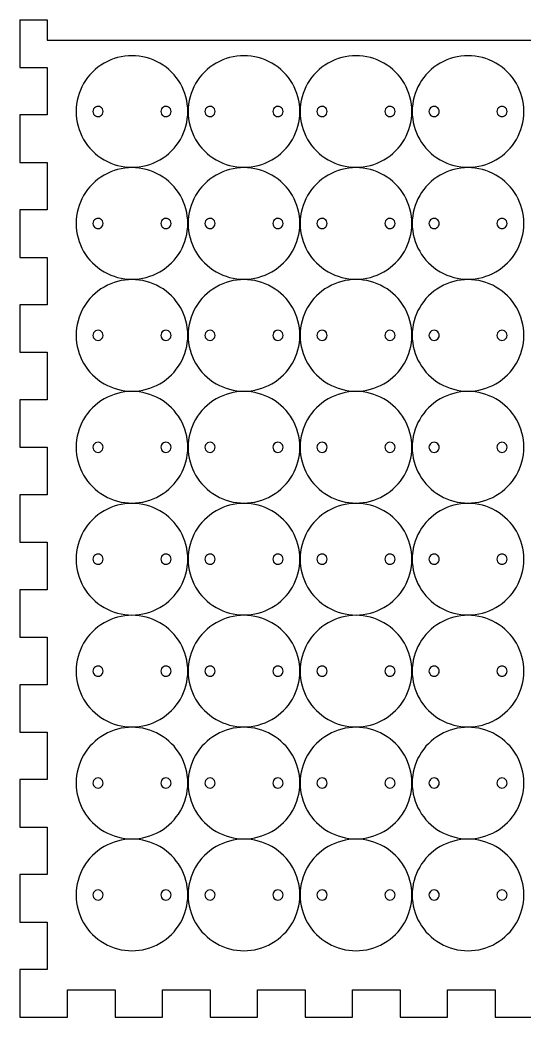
# Model space of a CAD drawing. Extents: x 0 to 467, y 0 to 182.
# Drawn here: x 0.2 to 74.5, y 34.7 to 181.7 of the extents above; entities that cross this region are included whole.
import ezdxf

# ---------------------------------------------------------------- set-up
doc = ezdxf.new("R2010")
doc.units = 0
doc.layers.add('Cut', color=7, linetype='CONTINUOUS')
doc.layers.add('Engrave', color=7, linetype='CONTINUOUS')

msp = doc.modelspace()

# ---------------------------------------------------------------- linework, layer by layer
at = {"layer": 'Cut', "color": 7}
for points in [[(0.25, 181.74998), (4.25, 181.74998), (4.25, 178.749975), (143.25, 178.749975)], [(0.25, 181.74998), (0.25, 174.749978), (4.25, 174.749978), (4.25, 167.749976), (0.25, 167.749976)], [(0.25, 167.749976), (0.25, 160.749974)], [(0.25, 160.749974), (4.25, 160.749974)], [(4.25, 160.749974), (4.25, 153.749973)], [(4.25, 153.749973), (0.25, 153.749973)], [(0.25, 153.749973), (0.25, 146.749971)], [(0.25, 146.749971), (4.25, 146.749971)], [(4.25, 146.749971), (4.25, 139.749996)], [(4.25, 139.749996), (0.25, 139.749996)], [(0.25, 139.749996), (0.25, 132.749994)], [(0.25, 132.749994), (4.25, 132.749994)], [(4.25, 132.749994), (4.25, 125.749992)], [(4.25, 125.749992), (0.25, 125.749992)], [(0.25, 125.749992), (0.25, 118.74999)], [(0.25, 118.74999), (4.25, 118.74999)], [(4.25, 118.74999), (4.25, 111.749988)], [(4.25, 111.749988), (0.25, 111.749988)], [(0.25, 111.749988), (0.25, 104.749986)], [(0.25, 104.749986), (4.25, 104.749986)], [(4.25, 104.749986), (4.25, 97.749984)], [(4.25, 97.749984), (0.25, 97.749984)], [(0.25, 97.749984), (0.25, 90.749983)], [(0.25, 90.749983), (4.25, 90.749983)], [(4.25, 90.749983), (4.25, 83.749981)], [(4.25, 83.749981), (0.25, 83.749981)], [(0.25, 83.749981), (0.25, 76.74998)], [(0.25, 76.74998), (4.25, 76.74998)], [(4.25, 76.74998), (4.25, 69.74998)], [(4.25, 69.74998), (0.25, 69.74998)], [(0.25, 69.74998), (0.25, 62.74998)], [(0.25, 62.74998), (4.25, 62.74998)], [(4.25, 62.74998), (4.25, 55.74997)], [(4.25, 55.74997), (0.25, 55.74997)], [(0.25, 55.74997), (0.25, 48.74997)], [(0.25, 48.74997), (4.25, 48.74997)], [(4.25, 48.74997), (4.25, 41.75)], [(4.25, 41.75), (0.25, 41.75)], [(0.25, 41.75), (0.25, 34.74999), (7.25, 34.74999), (7.25, 38.74999), (14.25, 38.74999), (14.25, 34.74999)], [(21.25, 38.74999), (28.25, 38.74999)], [(21.25, 34.74999), (21.25, 38.74999)], [(28.25, 38.74999), (28.25, 34.74999)], [(35.25, 38.74999), (42.25, 38.74999)], [(35.25, 34.74999), (35.25, 38.74999)], [(42.25, 38.74999), (42.25, 34.74999)], [(49.25, 38.74999), (56.25, 38.74999)], [(49.25, 34.74999), (49.25, 38.74999)], [(56.25, 38.74999), (56.25, 34.74999)], [(63.25, 38.74999), (70.25, 38.74999)], [(63.25, 34.74999), (63.25, 38.74999)], [(70.25, 38.74999), (70.25, 34.74999)], [(14.25, 34.74999), (21.25, 34.74999)], [(28.25, 34.74999), (35.25, 34.74999)], [(42.25, 34.74999), (49.25, 34.74999)], [(56.25, 34.74999), (63.25, 34.74999)], [(70.25, 34.74999), (77.25, 34.74999)]]:
    msp.add_lwpolyline(points, dxfattribs=at)
for points in [[(12.5, 168.249986)], [(22.5, 168.249986)], [(29, 168.249986)], [(39, 168.249986)], [(45.5, 168.249986)], [(55.5, 168.249986)], [(62, 168.249986)], [(72, 168.249986)], [(12.5, 151.749988)], [(22.5, 151.749988)], [(29, 151.749988)], [(39, 151.749988)], [(45.5, 151.749988)], [(55.5, 151.749988)], [(62, 151.749988)], [(72, 151.749988)], [(12.5, 135.249989)], [(22.5, 135.249989)], [(29, 135.249989)], [(39, 135.249989)], [(45.5, 135.249989)], [(55.5, 135.249989)], [(62, 135.249989)], [(72, 135.249989)], [(12.5, 118.74999)], [(22.5, 118.74999)], [(29, 118.74999)], [(39, 118.74999)], [(45.5, 118.74999)], [(55.5, 118.74999)], [(62, 118.74999)], [(72, 118.74999)], [(12.5, 102.249991)], [(22.5, 102.249991)], [(29, 102.249991)], [(39, 102.249991)], [(45.5, 102.249991)], [(55.5, 102.249991)], [(62, 102.249991)], [(72, 102.249991)], [(12.5, 85.749993)], [(22.5, 85.749993)], [(29, 85.749993)], [(39, 85.749993)], [(45.5, 85.749993)], [(55.5, 85.749993)], [(62, 85.749993)], [(72, 85.749993)], [(12.5, 69.24999)], [(22.5, 69.24999)], [(29, 69.24999)], [(39, 69.24999)], [(45.5, 69.24999)], [(55.5, 69.24999)], [(62, 69.24999)], [(72, 69.24999)], [(12.5, 52.75)], [(22.5, 52.75)], [(29, 52.75)], [(39, 52.75)], [(45.5, 52.75)], [(55.5, 52.75)], [(62, 52.75)], [(72, 52.75)]]:
    msp.add_lwpolyline(points, close=True, dxfattribs=at)
for points in [[(11.374894, 168.899811), (11.142789, 168.765755), (10.999869, 168.518023), (11, 168.249986)], [(11, 168.249986), (10.999869, 167.981949), (11.142789, 167.734217), (11.374894, 167.600161)], [(12.125106, 168.899811), (11.893001, 169.033868), (11.606999, 169.033868), (11.374894, 168.899811)], [(11.374894, 167.600161), (11.606999, 167.466104), (11.893001, 167.466104), (12.125106, 167.600161)], [(12.5, 168.249986), (12.500131, 168.518023), (12.357211, 168.765755), (12.125106, 168.899811)], [(12.125106, 167.600161), (12.357211, 167.734217), (12.500131, 167.981949), (12.5, 168.249986)], [(21.374894, 168.899811), (21.142789, 168.765755), (20.999869, 168.518023), (21, 168.249986)], [(21, 168.249986), (20.999869, 167.981949), (21.142789, 167.734217), (21.374894, 167.600161)], [(22.125106, 168.899811), (21.893001, 169.033868), (21.606999, 169.033868), (21.374894, 168.899811)], [(21.374894, 167.600161), (21.606999, 167.466104), (21.893001, 167.466104), (22.125106, 167.600161)], [(22.5, 168.249986), (22.500131, 168.518023), (22.357211, 168.765755), (22.125106, 168.899811)], [(22.125106, 167.600161), (22.357211, 167.734217), (22.500131, 167.981949), (22.5, 168.249986)], [(27.874894, 168.899811), (27.642789, 168.765755), (27.499869, 168.518023), (27.5, 168.249986)], [(27.5, 168.249986), (27.499869, 167.981949), (27.642789, 167.734217), (27.874894, 167.600161)], [(28.625106, 168.899811), (28.393001, 169.033868), (28.106999, 169.033868), (27.874894, 168.899811)], [(27.874894, 167.600161), (28.106999, 167.466104), (28.393001, 167.466104), (28.625106, 167.600161)], [(29, 168.249986), (29.000131, 168.518023), (28.857211, 168.765755), (28.625106, 168.899811)], [(28.625106, 167.600161), (28.857211, 167.734217), (29.000131, 167.981949), (29, 168.249986)], [(37.874894, 168.899811), (37.642789, 168.765755), (37.499869, 168.518023), (37.5, 168.249986)], [(37.5, 168.249986), (37.499869, 167.981949), (37.642789, 167.734217), (37.874894, 167.600161)], [(38.625106, 168.899811), (38.393001, 169.033868), (38.106999, 169.033868), (37.874894, 168.899811)], [(37.874894, 167.600161), (38.106999, 167.466104), (38.393001, 167.466104), (38.625106, 167.600161)], [(39, 168.249986), (39.000131, 168.518023), (38.857211, 168.765755), (38.625106, 168.899811)], [(38.625106, 167.600161), (38.857211, 167.734217), (39.000131, 167.981949), (39, 168.249986)], [(44.374894, 168.899811), (44.142789, 168.765755), (43.999869, 168.518023), (44, 168.249986)], [(44, 168.249986), (43.999869, 167.981949), (44.142789, 167.734217), (44.374894, 167.600161)], [(45.125106, 168.899811), (44.893001, 169.033868), (44.606999, 169.033868), (44.374894, 168.899811)], [(44.374894, 167.600161), (44.606999, 167.466104), (44.893001, 167.466104), (45.125106, 167.600161)], [(45.5, 168.249986), (45.500131, 168.518023), (45.357211, 168.765755), (45.125106, 168.899811)], [(45.125106, 167.600161), (45.357211, 167.734217), (45.500131, 167.981949), (45.5, 168.249986)], [(54.374894, 168.899811), (54.142789, 168.765755), (53.999869, 168.518023), (54, 168.249986)], [(54, 168.249986), (53.999869, 167.981949), (54.142789, 167.734217), (54.374894, 167.600161)], [(55.125106, 168.899811), (54.893001, 169.033868), (54.606999, 169.033868), (54.374894, 168.899811)], [(54.374894, 167.600161), (54.606999, 167.466104), (54.893001, 167.466104), (55.125106, 167.600161)], [(55.5, 168.249986), (55.500131, 168.518023), (55.357211, 168.765755), (55.125106, 168.899811)], [(55.125106, 167.600161), (55.357211, 167.734217), (55.500131, 167.981949), (55.5, 168.249986)], [(60.874894, 168.899811), (60.642789, 168.765755), (60.499869, 168.518023), (60.5, 168.249986)], [(60.5, 168.249986), (60.499869, 167.981949), (60.642789, 167.734217), (60.874894, 167.600161)], [(61.625106, 168.899811), (61.393001, 169.033868), (61.106999, 169.033868), (60.874894, 168.899811)], [(60.874894, 167.600161), (61.106999, 167.466104), (61.393001, 167.466104), (61.625106, 167.600161)], [(62, 168.249986), (62.000131, 168.518023), (61.857211, 168.765755), (61.625106, 168.899811)], [(61.625106, 167.600161), (61.857211, 167.734217), (62.000131, 167.981949), (62, 168.249986)], [(70.874894, 168.899811), (70.642789, 168.765755), (70.499869, 168.518023), (70.5, 168.249986)], [(70.5, 168.249986), (70.499869, 167.981949), (70.642789, 167.734217), (70.874894, 167.600161)], [(71.625106, 168.899811), (71.393001, 169.033868), (71.106999, 169.033868), (70.874894, 168.899811)], [(70.874894, 167.600161), (71.106999, 167.466104), (71.393001, 167.466104), (71.625106, 167.600161)], [(72, 168.249986), (72.000131, 168.518023), (71.857211, 168.765755), (71.625106, 168.899811)], [(71.625106, 167.600161), (71.857211, 167.734217), (72.000131, 167.981949), (72, 168.249986)], [(11.374894, 152.399813), (11.142789, 152.265757), (10.999869, 152.018024), (11, 151.749988)], [(11, 151.749988), (10.999869, 151.481951), (11.142789, 151.234219), (11.374894, 151.100162)], [(12.125106, 152.399813), (11.893001, 152.533869), (11.606999, 152.533869), (11.374894, 152.399813)], [(12.5, 151.749988), (12.500131, 152.018024), (12.357211, 152.265757), (12.125106, 152.399813)], [(12.125106, 151.100162), (12.357211, 151.234219), (12.500131, 151.481951), (12.5, 151.749988)], [(21.374894, 152.399813), (21.142789, 152.265757), (20.999869, 152.018024), (21, 151.749988)], [(21, 151.749988), (20.999869, 151.481951), (21.142789, 151.234219), (21.374894, 151.100162)], [(22.125106, 152.399813), (21.893001, 152.533869), (21.606999, 152.533869), (21.374894, 152.399813)], [(22.5, 151.749988), (22.500131, 152.018024), (22.357211, 152.265757), (22.125106, 152.399813)], [(22.125106, 151.100162), (22.357211, 151.234219), (22.500131, 151.481951), (22.5, 151.749988)], [(27.874894, 152.399813), (27.642789, 152.265757), (27.499869, 152.018024), (27.5, 151.749988)], [(27.5, 151.749988), (27.499869, 151.481951), (27.642789, 151.234219), (27.874894, 151.100162)], [(28.625106, 152.399813), (28.393001, 152.533869), (28.106999, 152.533869), (27.874894, 152.399813)], [(29, 151.749988), (29.000131, 152.018024), (28.857211, 152.265757), (28.625106, 152.399813)], [(28.625106, 151.100162), (28.857211, 151.234219), (29.000131, 151.481951), (29, 151.749988)], [(37.874894, 152.399813), (37.642789, 152.265757), (37.499869, 152.018024), (37.5, 151.749988)], [(37.5, 151.749988), (37.499869, 151.481951), (37.642789, 151.234219), (37.874894, 151.100162)], [(38.625106, 152.399813), (38.393001, 152.533869), (38.106999, 152.533869), (37.874894, 152.399813)], [(39, 151.749988), (39.000131, 152.018024), (38.857211, 152.265757), (38.625106, 152.399813)], [(38.625106, 151.100162), (38.857211, 151.234219), (39.000131, 151.481951), (39, 151.749988)], [(44.374894, 152.399813), (44.142789, 152.265757), (43.999869, 152.018024), (44, 151.749988)], [(44, 151.749988), (43.999869, 151.481951), (44.142789, 151.234219), (44.374894, 151.100162)], [(45.125106, 152.399813), (44.893001, 152.533869), (44.606999, 152.533869), (44.374894, 152.399813)], [(45.5, 151.749988), (45.500131, 152.018024), (45.357211, 152.265757), (45.125106, 152.399813)], [(45.125106, 151.100162), (45.357211, 151.234219), (45.500131, 151.481951), (45.5, 151.749988)], [(54.374894, 152.399813), (54.142789, 152.265757), (53.999869, 152.018024), (54, 151.749988)], [(54, 151.749988), (53.999869, 151.481951), (54.142789, 151.234219), (54.374894, 151.100162)], [(55.125106, 152.399813), (54.893001, 152.533869), (54.606999, 152.533869), (54.374894, 152.399813)], [(55.5, 151.749988), (55.500131, 152.018024), (55.357211, 152.265757), (55.125106, 152.399813)], [(55.125106, 151.100162), (55.357211, 151.234219), (55.500131, 151.481951), (55.5, 151.749988)], [(60.874894, 152.399813), (60.642789, 152.265757), (60.499869, 152.018024), (60.5, 151.749988)], [(60.5, 151.749988), (60.499869, 151.481951), (60.642789, 151.234219), (60.874894, 151.100162)], [(61.625106, 152.399813), (61.393001, 152.533869), (61.106999, 152.533869), (60.874894, 152.399813)], [(62, 151.749988), (62.000131, 152.018024), (61.857211, 152.265757), (61.625106, 152.399813)], [(61.625106, 151.100162), (61.857211, 151.234219), (62.000131, 151.481951), (62, 151.749988)], [(70.874894, 152.399813), (70.642789, 152.265757), (70.499869, 152.018024), (70.5, 151.749988)], [(70.5, 151.749988), (70.499869, 151.481951), (70.642789, 151.234219), (70.874894, 151.100162)], [(71.625106, 152.399813), (71.393001, 152.533869), (71.106999, 152.533869), (70.874894, 152.399813)], [(72, 151.749988), (72.000131, 152.018024), (71.857211, 152.265757), (71.625106, 152.399813)], [(71.625106, 151.100162), (71.857211, 151.234219), (72.000131, 151.481951), (72, 151.749988)], [(11.374894, 151.100162), (11.606999, 150.966106), (11.893001, 150.966106), (12.125106, 151.100162)], [(21.374894, 151.100162), (21.606999, 150.966106), (21.893001, 150.966106), (22.125106, 151.100162)], [(27.874894, 151.100162), (28.106999, 150.966106), (28.393001, 150.966106), (28.625106, 151.100162)], [(37.874894, 151.100162), (38.106999, 150.966106), (38.393001, 150.966106), (38.625106, 151.100162)], [(44.374894, 151.100162), (44.606999, 150.966106), (44.893001, 150.966106), (45.125106, 151.100162)], [(54.374894, 151.100162), (54.606999, 150.966106), (54.893001, 150.966106), (55.125106, 151.100162)], [(60.874894, 151.100162), (61.106999, 150.966106), (61.393001, 150.966106), (61.625106, 151.100162)], [(70.874894, 151.100162), (71.106999, 150.966106), (71.393001, 150.966106), (71.625106, 151.100162)], [(11.374894, 135.899814), (11.142789, 135.765758), (10.999869, 135.518026), (11, 135.249989)], [(11, 135.249989), (10.999869, 134.981952), (11.142789, 134.73422), (11.374894, 134.600164)], [(12.125106, 135.899814), (11.893001, 136.033871), (11.606999, 136.033871), (11.374894, 135.899814)], [(12.5, 135.249989), (12.500131, 135.518026), (12.357211, 135.765758), (12.125106, 135.899814)], [(12.125106, 134.600164), (12.357211, 134.73422), (12.500131, 134.981952), (12.5, 135.249989)], [(21.374894, 135.899814), (21.142789, 135.765758), (20.999869, 135.518026), (21, 135.249989)], [(21, 135.249989), (20.999869, 134.981952), (21.142789, 134.73422), (21.374894, 134.600164)], [(22.125106, 135.899814), (21.893001, 136.033871), (21.606999, 136.033871), (21.374894, 135.899814)], [(22.5, 135.249989), (22.500131, 135.518026), (22.357211, 135.765758), (22.125106, 135.899814)], [(22.125106, 134.600164), (22.357211, 134.73422), (22.500131, 134.981952), (22.5, 135.249989)], [(27.874894, 135.899814), (27.642789, 135.765758), (27.499869, 135.518026), (27.5, 135.249989)], [(27.5, 135.249989), (27.499869, 134.981952), (27.642789, 134.73422), (27.874894, 134.600164)], [(28.625106, 135.899814), (28.393001, 136.033871), (28.106999, 136.033871), (27.874894, 135.899814)], [(29, 135.249989), (29.000131, 135.518026), (28.857211, 135.765758), (28.625106, 135.899814)], [(28.625106, 134.600164), (28.857211, 134.73422), (29.000131, 134.981952), (29, 135.249989)], [(37.874894, 135.899814), (37.642789, 135.765758), (37.499869, 135.518026), (37.5, 135.249989)], [(37.5, 135.249989), (37.499869, 134.981952), (37.642789, 134.73422), (37.874894, 134.600164)], [(38.625106, 135.899814), (38.393001, 136.033871), (38.106999, 136.033871), (37.874894, 135.899814)], [(39, 135.249989), (39.000131, 135.518026), (38.857211, 135.765758), (38.625106, 135.899814)], [(38.625106, 134.600164), (38.857211, 134.73422), (39.000131, 134.981952), (39, 135.249989)], [(44.374894, 135.899814), (44.142789, 135.765758), (43.999869, 135.518026), (44, 135.249989)], [(44, 135.249989), (43.999869, 134.981952), (44.142789, 134.73422), (44.374894, 134.600164)], [(45.125106, 135.899814), (44.893001, 136.033871), (44.606999, 136.033871), (44.374894, 135.899814)], [(45.5, 135.249989), (45.500131, 135.518026), (45.357211, 135.765758), (45.125106, 135.899814)], [(45.125106, 134.600164), (45.357211, 134.73422), (45.500131, 134.981952), (45.5, 135.249989)], [(54.374894, 135.899814), (54.142789, 135.765758), (53.999869, 135.518026), (54, 135.249989)], [(54, 135.249989), (53.999869, 134.981952), (54.142789, 134.73422), (54.374894, 134.600164)], [(55.125106, 135.899814), (54.893001, 136.033871), (54.606999, 136.033871), (54.374894, 135.899814)], [(55.5, 135.249989), (55.500131, 135.518026), (55.357211, 135.765758), (55.125106, 135.899814)], [(55.125106, 134.600164), (55.357211, 134.73422), (55.500131, 134.981952), (55.5, 135.249989)], [(60.874894, 135.899814), (60.642789, 135.765758), (60.499869, 135.518026), (60.5, 135.249989)], [(60.5, 135.249989), (60.499869, 134.981952), (60.642789, 134.73422), (60.874894, 134.600164)], [(61.625106, 135.899814), (61.393001, 136.033871), (61.106999, 136.033871), (60.874894, 135.899814)], [(62, 135.249989), (62.000131, 135.518026), (61.857211, 135.765758), (61.625106, 135.899814)], [(61.625106, 134.600164), (61.857211, 134.73422), (62.000131, 134.981952), (62, 135.249989)], [(70.874894, 135.899814), (70.642789, 135.765758), (70.499869, 135.518026), (70.5, 135.249989)], [(70.5, 135.249989), (70.499869, 134.981952), (70.642789, 134.73422), (70.874894, 134.600164)], [(71.625106, 135.899814), (71.393001, 136.033871), (71.106999, 136.033871), (70.874894, 135.899814)], [(72, 135.249989), (72.000131, 135.518026), (71.857211, 135.765758), (71.625106, 135.899814)], [(71.625106, 134.600164), (71.857211, 134.73422), (72.000131, 134.981952), (72, 135.249989)], [(11.374894, 134.600164), (11.606999, 134.466107), (11.893001, 134.466107), (12.125106, 134.600164)], [(21.374894, 134.600164), (21.606999, 134.466107), (21.893001, 134.466107), (22.125106, 134.600164)], [(27.874894, 134.600164), (28.106999, 134.466107), (28.393001, 134.466107), (28.625106, 134.600164)], [(37.874894, 134.600164), (38.106999, 134.466107), (38.393001, 134.466107), (38.625106, 134.600164)], [(44.374894, 134.600164), (44.606999, 134.466107), (44.893001, 134.466107), (45.125106, 134.600164)], [(54.374894, 134.600164), (54.606999, 134.466107), (54.893001, 134.466107), (55.125106, 134.600164)], [(60.874894, 134.600164), (61.106999, 134.466107), (61.393001, 134.466107), (61.625106, 134.600164)], [(70.874894, 134.600164), (71.106999, 134.466107), (71.393001, 134.466107), (71.625106, 134.600164)], [(11.374894, 119.399815), (11.142789, 119.265759), (10.999869, 119.018027), (11, 118.74999)], [(12.125106, 119.399815), (11.893001, 119.533872), (11.606999, 119.533872), (11.374894, 119.399815)], [(12.5, 118.74999), (12.500131, 119.018027), (12.357211, 119.265759), (12.125106, 119.399815)], [(21.374894, 119.399815), (21.142789, 119.265759), (20.999869, 119.018027), (21, 118.74999)], [(22.125106, 119.399815), (21.893001, 119.533872), (21.606999, 119.533872), (21.374894, 119.399815)], [(22.5, 118.74999), (22.500131, 119.018027), (22.357211, 119.265759), (22.125106, 119.399815)], [(27.874894, 119.399815), (27.642789, 119.265759), (27.499869, 119.018027), (27.5, 118.74999)], [(28.625106, 119.399815), (28.393001, 119.533872), (28.106999, 119.533872), (27.874894, 119.399815)], [(29, 118.74999), (29.000131, 119.018027), (28.857211, 119.265759), (28.625106, 119.399815)], [(37.874894, 119.399815), (37.642789, 119.265759), (37.499869, 119.018027), (37.5, 118.74999)], [(38.625106, 119.399815), (38.393001, 119.533872), (38.106999, 119.533872), (37.874894, 119.399815)], [(39, 118.74999), (39.000131, 119.018027), (38.857211, 119.265759), (38.625106, 119.399815)], [(44.374894, 119.399815), (44.142789, 119.265759), (43.999869, 119.018027), (44, 118.74999)], [(45.125106, 119.399815), (44.893001, 119.533872), (44.606999, 119.533872), (44.374894, 119.399815)], [(45.5, 118.74999), (45.500131, 119.018027), (45.357211, 119.265759), (45.125106, 119.399815)], [(54.374894, 119.399815), (54.142789, 119.265759), (53.999869, 119.018027), (54, 118.74999)], [(55.125106, 119.399815), (54.893001, 119.533872), (54.606999, 119.533872), (54.374894, 119.399815)], [(55.5, 118.74999), (55.500131, 119.018027), (55.357211, 119.265759), (55.125106, 119.399815)], [(60.874894, 119.399815), (60.642789, 119.265759), (60.499869, 119.018027), (60.5, 118.74999)], [(61.625106, 119.399815), (61.393001, 119.533872), (61.106999, 119.533872), (60.874894, 119.399815)], [(62, 118.74999), (62.000131, 119.018027), (61.857211, 119.265759), (61.625106, 119.399815)], [(70.874894, 119.399815), (70.642789, 119.265759), (70.499869, 119.018027), (70.5, 118.74999)], [(71.625106, 119.399815), (71.393001, 119.533872), (71.106999, 119.533872), (70.874894, 119.399815)], [(72, 118.74999), (72.000131, 119.018027), (71.857211, 119.265759), (71.625106, 119.399815)], [(11, 118.74999), (10.999869, 118.481953), (11.142789, 118.234221), (11.374894, 118.100165)], [(11.374894, 118.100165), (11.606999, 117.966108), (11.893001, 117.966108), (12.125106, 118.100165)], [(12.125106, 118.100165), (12.357211, 118.234221), (12.500131, 118.481953), (12.5, 118.74999)], [(21, 118.74999), (20.999869, 118.481953), (21.142789, 118.234221), (21.374894, 118.100165)], [(21.374894, 118.100165), (21.606999, 117.966108), (21.893001, 117.966108), (22.125106, 118.100165)], [(22.125106, 118.100165), (22.357211, 118.234221), (22.500131, 118.481953), (22.5, 118.74999)], [(27.5, 118.74999), (27.499869, 118.481953), (27.642789, 118.234221), (27.874894, 118.100165)], [(27.874894, 118.100165), (28.106999, 117.966108), (28.393001, 117.966108), (28.625106, 118.100165)], [(28.625106, 118.100165), (28.857211, 118.234221), (29.000131, 118.481953), (29, 118.74999)], [(37.5, 118.74999), (37.499869, 118.481953), (37.642789, 118.234221), (37.874894, 118.100165)], [(37.874894, 118.100165), (38.106999, 117.966108), (38.393001, 117.966108), (38.625106, 118.100165)], [(38.625106, 118.100165), (38.857211, 118.234221), (39.000131, 118.481953), (39, 118.74999)], [(44, 118.74999), (43.999869, 118.481953), (44.142789, 118.234221), (44.374894, 118.100165)], [(44.374894, 118.100165), (44.606999, 117.966108), (44.893001, 117.966108), (45.125106, 118.100165)], [(45.125106, 118.100165), (45.357211, 118.234221), (45.500131, 118.481953), (45.5, 118.74999)], [(54, 118.74999), (53.999869, 118.481953), (54.142789, 118.234221), (54.374894, 118.100165)], [(54.374894, 118.100165), (54.606999, 117.966108), (54.893001, 117.966108), (55.125106, 118.100165)], [(55.125106, 118.100165), (55.357211, 118.234221), (55.500131, 118.481953), (55.5, 118.74999)], [(60.5, 118.74999), (60.499869, 118.481953), (60.642789, 118.234221), (60.874894, 118.100165)], [(60.874894, 118.100165), (61.106999, 117.966108), (61.393001, 117.966108), (61.625106, 118.100165)], [(61.625106, 118.100165), (61.857211, 118.234221), (62.000131, 118.481953), (62, 118.74999)], [(70.5, 118.74999), (70.499869, 118.481953), (70.642789, 118.234221), (70.874894, 118.100165)], [(70.874894, 118.100165), (71.106999, 117.966108), (71.393001, 117.966108), (71.625106, 118.100165)], [(71.625106, 118.100165), (71.857211, 118.234221), (72.000131, 118.481953), (72, 118.74999)], [(12.125106, 102.899816), (11.893001, 103.033873), (11.606999, 103.033873), (11.374894, 102.899816)], [(22.125106, 102.899816), (21.893001, 103.033873), (21.606999, 103.033873), (21.374894, 102.899816)], [(28.625106, 102.899816), (28.393001, 103.033873), (28.106999, 103.033873), (27.874894, 102.899816)], [(38.625106, 102.899816), (38.393001, 103.033873), (38.106999, 103.033873), (37.874894, 102.899816)], [(45.125106, 102.899816), (44.893001, 103.033873), (44.606999, 103.033873), (44.374894, 102.899816)], [(55.125106, 102.899816), (54.893001, 103.033873), (54.606999, 103.033873), (54.374894, 102.899816)], [(61.625106, 102.899816), (61.393001, 103.033873), (61.106999, 103.033873), (60.874894, 102.899816)], [(71.625106, 102.899816), (71.393001, 103.033873), (71.106999, 103.033873), (70.874894, 102.899816)], [(11.374894, 102.899816), (11.142789, 102.76576), (10.999869, 102.518028), (11, 102.249991)], [(11, 102.249991), (10.999869, 101.981954), (11.142789, 101.734222), (11.374894, 101.600166)], [(11.374894, 101.600166), (11.606999, 101.466109), (11.893001, 101.466109), (12.125106, 101.600166)], [(12.5, 102.249991), (12.500131, 102.518028), (12.357211, 102.76576), (12.125106, 102.899816)], [(12.125106, 101.600166), (12.357211, 101.734222), (12.500131, 101.981954), (12.5, 102.249991)], [(21.374894, 102.899816), (21.142789, 102.76576), (20.999869, 102.518028), (21, 102.249991)], [(21, 102.249991), (20.999869, 101.981954), (21.142789, 101.734222), (21.374894, 101.600166)], [(21.374894, 101.600166), (21.606999, 101.466109), (21.893001, 101.466109), (22.125106, 101.600166)], [(22.5, 102.249991), (22.500131, 102.518028), (22.357211, 102.76576), (22.125106, 102.899816)], [(22.125106, 101.600166), (22.357211, 101.734222), (22.500131, 101.981954), (22.5, 102.249991)], [(27.874894, 102.899816), (27.642789, 102.76576), (27.499869, 102.518028), (27.5, 102.249991)], [(27.5, 102.249991), (27.499869, 101.981954), (27.642789, 101.734222), (27.874894, 101.600166)], [(27.874894, 101.600166), (28.106999, 101.466109), (28.393001, 101.466109), (28.625106, 101.600166)], [(29, 102.249991), (29.000131, 102.518028), (28.857211, 102.76576), (28.625106, 102.899816)], [(28.625106, 101.600166), (28.857211, 101.734222), (29.000131, 101.981954), (29, 102.249991)], [(37.874894, 102.899816), (37.642789, 102.76576), (37.499869, 102.518028), (37.5, 102.249991)], [(37.5, 102.249991), (37.499869, 101.981954), (37.642789, 101.734222), (37.874894, 101.600166)], [(37.874894, 101.600166), (38.106999, 101.466109), (38.393001, 101.466109), (38.625106, 101.600166)], [(39, 102.249991), (39.000131, 102.518028), (38.857211, 102.76576), (38.625106, 102.899816)], [(38.625106, 101.600166), (38.857211, 101.734222), (39.000131, 101.981954), (39, 102.249991)], [(44.374894, 102.899816), (44.142789, 102.76576), (43.999869, 102.518028), (44, 102.249991)], [(44, 102.249991), (43.999869, 101.981954), (44.142789, 101.734222), (44.374894, 101.600166)], [(44.374894, 101.600166), (44.606999, 101.466109), (44.893001, 101.466109), (45.125106, 101.600166)], [(45.5, 102.249991), (45.500131, 102.518028), (45.357211, 102.76576), (45.125106, 102.899816)], [(45.125106, 101.600166), (45.357211, 101.734222), (45.500131, 101.981954), (45.5, 102.249991)], [(54.374894, 102.899816), (54.142789, 102.76576), (53.999869, 102.518028), (54, 102.249991)], [(54, 102.249991), (53.999869, 101.981954), (54.142789, 101.734222), (54.374894, 101.600166)], [(54.374894, 101.600166), (54.606999, 101.466109), (54.893001, 101.466109), (55.125106, 101.600166)], [(55.5, 102.249991), (55.500131, 102.518028), (55.357211, 102.76576), (55.125106, 102.899816)], [(55.125106, 101.600166), (55.357211, 101.734222), (55.500131, 101.981954), (55.5, 102.249991)], [(60.874894, 102.899816), (60.642789, 102.76576), (60.499869, 102.518028), (60.5, 102.249991)], [(60.5, 102.249991), (60.499869, 101.981954), (60.642789, 101.734222), (60.874894, 101.600166)], [(60.874894, 101.600166), (61.106999, 101.466109), (61.393001, 101.466109), (61.625106, 101.600166)], [(62, 102.249991), (62.000131, 102.518028), (61.857211, 102.76576), (61.625106, 102.899816)], [(61.625106, 101.600166), (61.857211, 101.734222), (62.000131, 101.981954), (62, 102.249991)], [(70.874894, 102.899816), (70.642789, 102.76576), (70.499869, 102.518028), (70.5, 102.249991)], [(70.5, 102.249991), (70.499869, 101.981954), (70.642789, 101.734222), (70.874894, 101.600166)], [(70.874894, 101.600166), (71.106999, 101.466109), (71.393001, 101.466109), (71.625106, 101.600166)], [(72, 102.249991), (72.000131, 102.518028), (71.857211, 102.76576), (71.625106, 102.899816)], [(71.625106, 101.600166), (71.857211, 101.734222), (72.000131, 101.981954), (72, 102.249991)], [(11.374894, 86.399818), (11.142789, 86.265762), (10.999869, 86.01803), (11, 85.749993)], [(11, 85.749993), (10.999869, 85.481956), (11.142789, 85.234224), (11.374894, 85.100168)], [(12.125106, 86.399818), (11.893001, 86.533875), (11.606999, 86.533875), (11.374894, 86.399818)], [(12.5, 85.749993), (12.500131, 86.01803), (12.357211, 86.265762), (12.125106, 86.399818)], [(12.125106, 85.100168), (12.357211, 85.234224), (12.500131, 85.481956), (12.5, 85.749993)], [(21.374894, 86.399818), (21.142789, 86.265762), (20.999869, 86.01803), (21, 85.749993)], [(21, 85.749993), (20.999869, 85.481956), (21.142789, 85.234224), (21.374894, 85.100168)], [(22.125106, 86.399818), (21.893001, 86.533875), (21.606999, 86.533875), (21.374894, 86.399818)], [(22.5, 85.749993), (22.500131, 86.01803), (22.357211, 86.265762), (22.125106, 86.399818)], [(22.125106, 85.100168), (22.357211, 85.234224), (22.500131, 85.481956), (22.5, 85.749993)], [(27.874894, 86.399818), (27.642789, 86.265762), (27.499869, 86.01803), (27.5, 85.749993)], [(27.5, 85.749993), (27.499869, 85.481956), (27.642789, 85.234224), (27.874894, 85.100168)], [(28.625106, 86.399818), (28.393001, 86.533875), (28.106999, 86.533875), (27.874894, 86.399818)], [(29, 85.749993), (29.000131, 86.01803), (28.857211, 86.265762), (28.625106, 86.399818)], [(28.625106, 85.100168), (28.857211, 85.234224), (29.000131, 85.481956), (29, 85.749993)], [(37.874894, 86.399818), (37.642789, 86.265762), (37.499869, 86.01803), (37.5, 85.749993)], [(37.5, 85.749993), (37.499869, 85.481956), (37.642789, 85.234224), (37.874894, 85.100168)], [(38.625106, 86.399818), (38.393001, 86.533875), (38.106999, 86.533875), (37.874894, 86.399818)], [(39, 85.749993), (39.000131, 86.01803), (38.857211, 86.265762), (38.625106, 86.399818)], [(38.625106, 85.100168), (38.857211, 85.234224), (39.000131, 85.481956), (39, 85.749993)], [(44.374894, 86.399818), (44.142789, 86.265762), (43.999869, 86.01803), (44, 85.749993)], [(44, 85.749993), (43.999869, 85.481956), (44.142789, 85.234224), (44.374894, 85.100168)], [(45.125106, 86.399818), (44.893001, 86.533875), (44.606999, 86.533875), (44.374894, 86.399818)], [(45.5, 85.749993), (45.500131, 86.01803), (45.357211, 86.265762), (45.125106, 86.399818)], [(45.125106, 85.100168), (45.357211, 85.234224), (45.500131, 85.481956), (45.5, 85.749993)], [(54.374894, 86.399818), (54.142789, 86.265762), (53.999869, 86.01803), (54, 85.749993)], [(54, 85.749993), (53.999869, 85.481956), (54.142789, 85.234224), (54.374894, 85.100168)], [(55.125106, 86.399818), (54.893001, 86.533875), (54.606999, 86.533875), (54.374894, 86.399818)], [(55.5, 85.749993), (55.500131, 86.01803), (55.357211, 86.265762), (55.125106, 86.399818)], [(55.125106, 85.100168), (55.357211, 85.234224), (55.500131, 85.481956), (55.5, 85.749993)], [(60.874894, 86.399818), (60.642789, 86.265762), (60.499869, 86.01803), (60.5, 85.749993)], [(60.5, 85.749993), (60.499869, 85.481956), (60.642789, 85.234224), (60.874894, 85.100168)], [(61.625106, 86.399818), (61.393001, 86.533875), (61.106999, 86.533875), (60.874894, 86.399818)], [(62, 85.749993), (62.000131, 86.01803), (61.857211, 86.265762), (61.625106, 86.399818)], [(61.625106, 85.100168), (61.857211, 85.234224), (62.000131, 85.481956), (62, 85.749993)], [(70.874894, 86.399818), (70.642789, 86.265762), (70.499869, 86.01803), (70.5, 85.749993)], [(70.5, 85.749993), (70.499869, 85.481956), (70.642789, 85.234224), (70.874894, 85.100168)], [(71.625106, 86.399818), (71.393001, 86.533875), (71.106999, 86.533875), (70.874894, 86.399818)], [(72, 85.749993), (72.000131, 86.01803), (71.857211, 86.265762), (71.625106, 86.399818)], [(71.625106, 85.100168), (71.857211, 85.234224), (72.000131, 85.481956), (72, 85.749993)], [(11.374894, 85.100168), (11.606999, 84.966111), (11.893001, 84.966111), (12.125106, 85.100168)], [(21.374894, 85.100168), (21.606999, 84.966111), (21.893001, 84.966111), (22.125106, 85.100168)], [(27.874894, 85.100168), (28.106999, 84.966111), (28.393001, 84.966111), (28.625106, 85.100168)], [(37.874894, 85.100168), (38.106999, 84.966111), (38.393001, 84.966111), (38.625106, 85.100168)], [(44.374894, 85.100168), (44.606999, 84.966111), (44.893001, 84.966111), (45.125106, 85.100168)], [(54.374894, 85.100168), (54.606999, 84.966111), (54.893001, 84.966111), (55.125106, 85.100168)], [(60.874894, 85.100168), (61.106999, 84.966111), (61.393001, 84.966111), (61.625106, 85.100168)], [(70.874894, 85.100168), (71.106999, 84.966111), (71.393001, 84.966111), (71.625106, 85.100168)], [(11.374894, 69.899815), (11.142789, 69.765759), (10.999869, 69.518027), (11, 69.24999)], [(11, 69.24999), (10.999869, 68.981953), (11.142789, 68.734221), (11.374894, 68.600165)], [(12.125106, 69.899815), (11.893001, 70.033872), (11.606999, 70.033872), (11.374894, 69.899815)], [(12.5, 69.24999), (12.500131, 69.518027), (12.357211, 69.765759), (12.125106, 69.899815)], [(12.125106, 68.600165), (12.357211, 68.734221), (12.500131, 68.981953), (12.5, 69.24999)], [(21.374894, 69.899815), (21.142789, 69.765759), (20.999869, 69.518027), (21, 69.24999)], [(21, 69.24999), (20.999869, 68.981953), (21.142789, 68.734221), (21.374894, 68.600165)], [(22.125106, 69.899815), (21.893001, 70.033872), (21.606999, 70.033872), (21.374894, 69.899815)], [(22.5, 69.24999), (22.500131, 69.518027), (22.357211, 69.765759), (22.125106, 69.899815)], [(22.125106, 68.600165), (22.357211, 68.734221), (22.500131, 68.981953), (22.5, 69.24999)], [(27.874894, 69.899815), (27.642789, 69.765759), (27.499869, 69.518027), (27.5, 69.24999)], [(27.5, 69.24999), (27.499869, 68.981953), (27.642789, 68.734221), (27.874894, 68.600165)], [(28.625106, 69.899815), (28.393001, 70.033872), (28.106999, 70.033872), (27.874894, 69.899815)], [(29, 69.24999), (29.000131, 69.518027), (28.857211, 69.765759), (28.625106, 69.899815)], [(28.625106, 68.600165), (28.857211, 68.734221), (29.000131, 68.981953), (29, 69.24999)], [(37.874894, 69.899815), (37.642789, 69.765759), (37.499869, 69.518027), (37.5, 69.24999)], [(37.5, 69.24999), (37.499869, 68.981953), (37.642789, 68.734221), (37.874894, 68.600165)], [(38.625106, 69.899815), (38.393001, 70.033872), (38.106999, 70.033872), (37.874894, 69.899815)], [(39, 69.24999), (39.000131, 69.518027), (38.857211, 69.765759), (38.625106, 69.899815)], [(38.625106, 68.600165), (38.857211, 68.734221), (39.000131, 68.981953), (39, 69.24999)], [(44.374894, 69.899815), (44.142789, 69.765759), (43.999869, 69.518027), (44, 69.24999)], [(44, 69.24999), (43.999869, 68.981953), (44.142789, 68.734221), (44.374894, 68.600165)], [(45.125106, 69.899815), (44.893001, 70.033872), (44.606999, 70.033872), (44.374894, 69.899815)], [(45.5, 69.24999), (45.500131, 69.518027), (45.357211, 69.765759), (45.125106, 69.899815)], [(45.125106, 68.600165), (45.357211, 68.734221), (45.500131, 68.981953), (45.5, 69.24999)], [(54.374894, 69.899815), (54.142789, 69.765759), (53.999869, 69.518027), (54, 69.24999)], [(54, 69.24999), (53.999869, 68.981953), (54.142789, 68.734221), (54.374894, 68.600165)], [(55.125106, 69.899815), (54.893001, 70.033872), (54.606999, 70.033872), (54.374894, 69.899815)], [(55.5, 69.24999), (55.500131, 69.518027), (55.357211, 69.765759), (55.125106, 69.899815)], [(55.125106, 68.600165), (55.357211, 68.734221), (55.500131, 68.981953), (55.5, 69.24999)], [(60.874894, 69.899815), (60.642789, 69.765759), (60.499869, 69.518027), (60.5, 69.24999)], [(60.5, 69.24999), (60.499869, 68.981953), (60.642789, 68.734221), (60.874894, 68.600165)], [(61.625106, 69.899815), (61.393001, 70.033872), (61.106999, 70.033872), (60.874894, 69.899815)], [(62, 69.24999), (62.000131, 69.518027), (61.857211, 69.765759), (61.625106, 69.899815)], [(61.625106, 68.600165), (61.857211, 68.734221), (62.000131, 68.981953), (62, 69.24999)], [(70.874894, 69.899815), (70.642789, 69.765759), (70.499869, 69.518027), (70.5, 69.24999)], [(70.5, 69.24999), (70.499869, 68.981953), (70.642789, 68.734221), (70.874894, 68.600165)], [(71.625106, 69.899815), (71.393001, 70.033872), (71.106999, 70.033872), (70.874894, 69.899815)], [(72, 69.24999), (72.000131, 69.518027), (71.857211, 69.765759), (71.625106, 69.899815)], [(71.625106, 68.600165), (71.857211, 68.734221), (72.000131, 68.981953), (72, 69.24999)], [(11.374894, 68.600165), (11.606999, 68.466108), (11.893001, 68.466108), (12.125106, 68.600165)], [(21.374894, 68.600165), (21.606999, 68.466108), (21.893001, 68.466108), (22.125106, 68.600165)], [(27.874894, 68.600165), (28.106999, 68.466108), (28.393001, 68.466108), (28.625106, 68.600165)], [(37.874894, 68.600165), (38.106999, 68.466108), (38.393001, 68.466108), (38.625106, 68.600165)], [(44.374894, 68.600165), (44.606999, 68.466108), (44.893001, 68.466108), (45.125106, 68.600165)], [(54.374894, 68.600165), (54.606999, 68.466108), (54.893001, 68.466108), (55.125106, 68.600165)], [(60.874894, 68.600165), (61.106999, 68.466108), (61.393001, 68.466108), (61.625106, 68.600165)], [(70.874894, 68.600165), (71.106999, 68.466108), (71.393001, 68.466108), (71.625106, 68.600165)], [(11.374894, 53.399825), (11.142789, 53.265769), (10.999869, 53.018037), (11, 52.75)], [(12.125106, 53.399825), (11.893001, 53.533882), (11.606999, 53.533882), (11.374894, 53.399825)], [(12.5, 52.75), (12.500131, 53.018037), (12.357211, 53.265769), (12.125106, 53.399825)], [(21.374894, 53.399825), (21.142789, 53.265769), (20.999869, 53.018037), (21, 52.75)], [(22.125106, 53.399825), (21.893001, 53.533882), (21.606999, 53.533882), (21.374894, 53.399825)], [(22.5, 52.75), (22.500131, 53.018037), (22.357211, 53.265769), (22.125106, 53.399825)], [(27.874894, 53.399825), (27.642789, 53.265769), (27.499869, 53.018037), (27.5, 52.75)], [(28.625106, 53.399825), (28.393001, 53.533882), (28.106999, 53.533882), (27.874894, 53.399825)], [(29, 52.75), (29.000131, 53.018037), (28.857211, 53.265769), (28.625106, 53.399825)], [(37.874894, 53.399825), (37.642789, 53.265769), (37.499869, 53.018037), (37.5, 52.75)], [(38.625106, 53.399825), (38.393001, 53.533882), (38.106999, 53.533882), (37.874894, 53.399825)], [(39, 52.75), (39.000131, 53.018037), (38.857211, 53.265769), (38.625106, 53.399825)], [(44.374894, 53.399825), (44.142789, 53.265769), (43.999869, 53.018037), (44, 52.75)], [(45.125106, 53.399825), (44.893001, 53.533882), (44.606999, 53.533882), (44.374894, 53.399825)], [(45.5, 52.75), (45.500131, 53.018037), (45.357211, 53.265769), (45.125106, 53.399825)], [(54.374894, 53.399825), (54.142789, 53.265769), (53.999869, 53.018037), (54, 52.75)], [(55.125106, 53.399825), (54.893001, 53.533882), (54.606999, 53.533882), (54.374894, 53.399825)], [(55.5, 52.75), (55.500131, 53.018037), (55.357211, 53.265769), (55.125106, 53.399825)], [(60.874894, 53.399825), (60.642789, 53.265769), (60.499869, 53.018037), (60.5, 52.75)], [(61.625106, 53.399825), (61.393001, 53.533882), (61.106999, 53.533882), (60.874894, 53.399825)], [(62, 52.75), (62.000131, 53.018037), (61.857211, 53.265769), (61.625106, 53.399825)], [(70.874894, 53.399825), (70.642789, 53.265769), (70.499869, 53.018037), (70.5, 52.75)], [(71.625106, 53.399825), (71.393001, 53.533882), (71.106999, 53.533882), (70.874894, 53.399825)], [(72, 52.75), (72.000131, 53.018037), (71.857211, 53.265769), (71.625106, 53.399825)], [(11, 52.75), (10.999869, 52.481963), (11.142789, 52.234231), (11.374894, 52.100175)], [(11.374894, 52.100175), (11.606999, 51.966118), (11.893001, 51.966118), (12.125106, 52.100175)], [(12.125106, 52.100175), (12.357211, 52.234231), (12.500131, 52.481963), (12.5, 52.75)], [(21, 52.75), (20.999869, 52.481963), (21.142789, 52.234231), (21.374894, 52.100175)], [(21.374894, 52.100175), (21.606999, 51.966118), (21.893001, 51.966118), (22.125106, 52.100175)], [(22.125106, 52.100175), (22.357211, 52.234231), (22.500131, 52.481963), (22.5, 52.75)], [(27.5, 52.75), (27.499869, 52.481963), (27.642789, 52.234231), (27.874894, 52.100175)], [(27.874894, 52.100175), (28.106999, 51.966118), (28.393001, 51.966118), (28.625106, 52.100175)], [(28.625106, 52.100175), (28.857211, 52.234231), (29.000131, 52.481963), (29, 52.75)], [(37.5, 52.75), (37.499869, 52.481963), (37.642789, 52.234231), (37.874894, 52.100175)], [(37.874894, 52.100175), (38.106999, 51.966118), (38.393001, 51.966118), (38.625106, 52.100175)], [(38.625106, 52.100175), (38.857211, 52.234231), (39.000131, 52.481963), (39, 52.75)], [(44, 52.75), (43.999869, 52.481963), (44.142789, 52.234231), (44.374894, 52.100175)], [(44.374894, 52.100175), (44.606999, 51.966118), (44.893001, 51.966118), (45.125106, 52.100175)], [(45.125106, 52.100175), (45.357211, 52.234231), (45.500131, 52.481963), (45.5, 52.75)], [(54, 52.75), (53.999869, 52.481963), (54.142789, 52.234231), (54.374894, 52.100175)], [(54.374894, 52.100175), (54.606999, 51.966118), (54.893001, 51.966118), (55.125106, 52.100175)], [(55.125106, 52.100175), (55.357211, 52.234231), (55.500131, 52.481963), (55.5, 52.75)], [(60.5, 52.75), (60.499869, 52.481963), (60.642789, 52.234231), (60.874894, 52.100175)], [(60.874894, 52.100175), (61.106999, 51.966118), (61.393001, 51.966118), (61.625106, 52.100175)], [(61.625106, 52.100175), (61.857211, 52.234231), (62.000131, 52.481963), (62, 52.75)], [(70.5, 52.75), (70.499869, 52.481963), (70.642789, 52.234231), (70.874894, 52.100175)], [(70.874894, 52.100175), (71.106999, 51.966118), (71.393001, 51.966118), (71.625106, 52.100175)], [(71.625106, 52.100175), (71.857211, 52.234231), (72.000131, 52.481963), (72, 52.75)]]:
    msp.add_open_spline(points, degree=3, dxfattribs=at)
at = {"layer": 'Engrave', "color": 7}
for points in [[(24.975, 168.249985)], [(41.475, 168.249985)], [(57.975, 168.249985)], [(74.475, 168.249985)], [(24.975, 151.749987)], [(41.475, 151.749987)], [(57.975, 151.749987)], [(74.475, 151.749987)], [(24.975, 135.249988)], [(41.475, 135.249988)], [(57.975, 135.249988)], [(74.475, 135.249988)], [(24.975, 118.749989)], [(41.475, 118.749989)], [(57.975, 118.749989)], [(74.475, 118.749989)], [(24.975, 102.24999)], [(41.475, 102.24999)], [(57.975, 102.24999)], [(74.475, 102.24999)], [(24.975, 85.749992)], [(41.475, 85.749992)], [(57.975, 85.749992)], [(74.475, 85.749992)], [(24.975, 69.249989)], [(41.475, 69.249989)], [(57.975, 69.249989)], [(74.475, 69.249989)], [(24.975, 52.749999)], [(41.475, 52.749999)], [(57.975, 52.749999)], [(74.475, 52.749999)]]:
    msp.add_lwpolyline(points, close=True, dxfattribs=at)
for points in [[(20.86287, 175.374113), (18.317858, 176.843653), (15.182142, 176.843653), (12.63713, 175.374113)], [(37.3625, 175.373044), (34.817676, 176.842299), (31.682324, 176.842299), (29.1375, 175.373044)], [(53.863328, 175.375434), (51.318083, 176.845326), (48.181917, 176.845326), (45.636672, 175.375434)], [(70.3625, 175.373044), (67.817676, 176.842299), (64.682324, 176.842299), (62.1375, 175.373044)], [(12.63713, 175.374113), (10.092118, 173.904573), (8.524542, 171.1888), (8.525, 168.249985)], [(24.975, 168.249985), (24.975458, 171.1888), (23.407882, 173.904573), (20.86287, 175.374113)], [(29.1375, 175.373044), (26.592676, 173.903789), (25.025, 171.188494), (25.025, 168.249985)], [(41.475, 168.249985), (41.475, 171.188494), (39.907324, 173.903789), (37.3625, 175.373044)], [(45.636672, 175.375434), (43.091427, 173.905542), (41.523975, 171.189178), (41.525, 168.249985)], [(57.975, 168.249985), (57.976025, 171.189178), (56.408573, 173.905542), (53.863328, 175.375434)], [(62.1375, 175.373044), (59.592676, 173.903789), (58.025, 171.188494), (58.025, 168.249985)], [(74.475, 168.249985), (74.475, 171.188494), (72.907324, 173.903789), (70.3625, 175.373044)], [(8.525, 168.249985), (8.524352, 165.311044), (10.091886, 162.595072), (12.636976, 161.125414)], [(20.863024, 161.125414), (23.408114, 162.595072), (24.975648, 165.311044), (24.975, 168.249985)], [(25.025, 168.249985), (25.025, 165.311476), (26.592676, 162.596181), (29.1375, 161.126926)], [(37.3625, 161.126926), (39.907324, 162.596181), (41.475, 165.311476), (41.475, 168.249985)], [(41.525, 168.249985), (41.523975, 165.310792), (43.091427, 162.594428), (45.636672, 161.124536)], [(53.863328, 161.124536), (56.408573, 162.594428), (57.976025, 165.310792), (57.975, 168.249985)], [(58.025, 168.249985), (58.025, 165.311476), (59.592676, 162.596181), (62.1375, 161.126926)], [(70.3625, 161.126926), (72.907324, 162.596181), (74.475, 165.311476), (74.475, 168.249985)], [(12.636976, 161.125414), (15.182066, 159.655756), (18.317934, 159.655756), (20.863024, 161.125414)], [(20.86287, 158.874115), (18.317858, 160.343654), (15.182142, 160.343654), (12.63713, 158.874115)], [(29.1375, 161.126926), (31.682324, 159.657671), (34.817676, 159.657671), (37.3625, 161.126926)], [(37.3625, 158.873046), (34.817676, 160.3423), (31.682324, 160.3423), (29.1375, 158.873046)], [(45.636672, 161.124536), (48.181917, 159.654644), (51.318083, 159.654644), (53.863328, 161.124536)], [(53.863328, 158.875436), (51.318083, 160.345328), (48.181917, 160.345328), (45.636672, 158.875436)], [(62.1375, 161.126926), (64.682324, 159.657671), (67.817676, 159.657671), (70.3625, 161.126926)], [(70.3625, 158.873046), (67.817676, 160.3423), (64.682324, 160.3423), (62.1375, 158.873046)], [(12.63713, 158.874115), (10.092118, 157.404575), (8.524542, 154.688802), (8.525, 151.749987)], [(24.975, 151.749987), (24.975458, 154.688802), (23.407882, 157.404575), (20.86287, 158.874115)], [(29.1375, 158.873046), (26.592676, 157.403791), (25.025, 154.688496), (25.025, 151.749987)], [(41.475, 151.749987), (41.475, 154.688496), (39.907324, 157.403791), (37.3625, 158.873046)], [(45.636672, 158.875436), (43.091427, 157.405544), (41.523975, 154.689179), (41.525, 151.749987)], [(57.975, 151.749987), (57.976025, 154.689179), (56.408573, 157.405544), (53.863328, 158.875436)], [(62.1375, 158.873046), (59.592676, 157.403791), (58.025, 154.688496), (58.025, 151.749987)], [(74.475, 151.749987), (74.475, 154.688496), (72.907324, 157.403791), (70.3625, 158.873046)], [(8.525, 151.749987), (8.524352, 148.811045), (10.091886, 146.095074), (12.636976, 144.625416)], [(20.863024, 144.625416), (23.408114, 146.095074), (24.975648, 148.811045), (24.975, 151.749987)], [(25.025, 151.749987), (25.025, 148.811477), (26.592676, 146.096182), (29.1375, 144.626928)], [(37.3625, 144.626928), (39.907324, 146.096182), (41.475, 148.811477), (41.475, 151.749987)], [(41.525, 151.749987), (41.523975, 148.810794), (43.091427, 146.09443), (45.636672, 144.624537)], [(53.863328, 144.624537), (56.408573, 146.09443), (57.976025, 148.810794), (57.975, 151.749987)], [(58.025, 151.749987), (58.025, 148.811477), (59.592676, 146.096182), (62.1375, 144.626928)], [(70.3625, 144.626928), (72.907324, 146.096182), (74.475, 148.811477), (74.475, 151.749987)], [(12.636976, 144.625416), (15.182066, 143.155758), (18.317934, 143.155758), (20.863024, 144.625416)], [(29.1375, 144.626928), (31.682324, 143.157673), (34.817676, 143.157673), (37.3625, 144.626928)], [(45.636672, 144.624537), (48.181917, 143.154645), (51.318083, 143.154645), (53.863328, 144.624537)], [(62.1375, 144.626928), (64.682324, 143.157673), (67.817676, 143.157673), (70.3625, 144.626928)], [(20.86287, 142.374116), (18.317858, 143.843656), (15.182142, 143.843656), (12.63713, 142.374116)], [(37.3625, 142.373047), (34.817676, 143.842302), (31.682324, 143.842302), (29.1375, 142.373047)], [(53.863328, 142.375437), (51.318083, 143.845329), (48.181917, 143.845329), (45.636672, 142.375437)], [(70.3625, 142.373047), (67.817676, 143.842302), (64.682324, 143.842302), (62.1375, 142.373047)], [(12.63713, 142.374116), (10.092118, 140.904576), (8.524542, 138.188803), (8.525, 135.249988)], [(24.975, 135.249988), (24.975458, 138.188803), (23.407882, 140.904576), (20.86287, 142.374116)], [(29.1375, 142.373047), (26.592676, 140.903792), (25.025, 138.188497), (25.025, 135.249988)], [(41.475, 135.249988), (41.475, 138.188497), (39.907324, 140.903792), (37.3625, 142.373047)], [(45.636672, 142.375437), (43.091427, 140.905545), (41.523975, 138.189181), (41.525, 135.249988)], [(57.975, 135.249988), (57.976025, 138.189181), (56.408573, 140.905545), (53.863328, 142.375437)], [(62.1375, 142.373047), (59.592676, 140.903792), (58.025, 138.188497), (58.025, 135.249988)], [(74.475, 135.249988), (74.475, 138.188497), (72.907324, 140.903792), (70.3625, 142.373047)], [(8.525, 135.249988), (8.524352, 132.311047), (10.091886, 129.595075), (12.636976, 128.125417)], [(20.863024, 128.125417), (23.408114, 129.595075), (24.975648, 132.311047), (24.975, 135.249988)], [(25.025, 135.249988), (25.025, 132.311479), (26.592676, 129.596184), (29.1375, 128.126929)], [(37.3625, 128.126929), (39.907324, 129.596184), (41.475, 132.311479), (41.475, 135.249988)], [(41.525, 135.249988), (41.523975, 132.310795), (43.091427, 129.594431), (45.636672, 128.124539)], [(53.863328, 128.124539), (56.408573, 129.594431), (57.976025, 132.310795), (57.975, 135.249988)], [(58.025, 135.249988), (58.025, 132.311479), (59.592676, 129.596184), (62.1375, 128.126929)], [(70.3625, 128.126929), (72.907324, 129.596184), (74.475, 132.311479), (74.475, 135.249988)], [(12.636976, 128.125417), (15.182066, 126.655759), (18.317934, 126.655759), (20.863024, 128.125417)], [(29.1375, 128.126929), (31.682324, 126.657674), (34.817676, 126.657674), (37.3625, 128.126929)], [(45.636672, 128.124539), (48.181917, 126.654647), (51.318083, 126.654647), (53.863328, 128.124539)], [(62.1375, 128.126929), (64.682324, 126.657674), (67.817676, 126.657674), (70.3625, 128.126929)], [(20.86287, 125.874117), (18.317858, 127.343657), (15.182142, 127.343657), (12.63713, 125.874117)], [(37.3625, 125.873048), (34.817676, 127.342303), (31.682324, 127.342303), (29.1375, 125.873048)], [(53.863328, 125.875438), (51.318083, 127.34533), (48.181917, 127.34533), (45.636672, 125.875438)], [(70.3625, 125.873048), (67.817676, 127.342303), (64.682324, 127.342303), (62.1375, 125.873048)], [(12.63713, 125.874117), (10.092118, 124.404577), (8.524542, 121.688804), (8.525, 118.749989)], [(24.975, 118.749989), (24.975458, 121.688804), (23.407882, 124.404577), (20.86287, 125.874117)], [(29.1375, 125.873048), (26.592676, 124.403793), (25.025, 121.688498), (25.025, 118.749989)], [(41.475, 118.749989), (41.475, 121.688498), (39.907324, 124.403793), (37.3625, 125.873048)], [(45.636672, 125.875438), (43.091427, 124.405546), (41.523975, 121.689182), (41.525, 118.749989)], [(57.975, 118.749989), (57.976025, 121.689182), (56.408573, 124.405546), (53.863328, 125.875438)], [(62.1375, 125.873048), (59.592676, 124.403793), (58.025, 121.688498), (58.025, 118.749989)], [(74.475, 118.749989), (74.475, 121.688498), (72.907324, 124.403793), (70.3625, 125.873048)], [(8.525, 118.749989), (8.524352, 115.811048), (10.091886, 113.095076), (12.636976, 111.625418)], [(20.863024, 111.625418), (23.408114, 113.095076), (24.975648, 115.811048), (24.975, 118.749989)], [(25.025, 118.749989), (25.025, 115.81148), (26.592676, 113.096185), (29.1375, 111.62693)], [(37.3625, 111.62693), (39.907324, 113.096185), (41.475, 115.81148), (41.475, 118.749989)], [(41.525, 118.749989), (41.523975, 115.810796), (43.091427, 113.094432), (45.636672, 111.62454)], [(53.863328, 111.62454), (56.408573, 113.094432), (57.976025, 115.810796), (57.975, 118.749989)], [(58.025, 118.749989), (58.025, 115.81148), (59.592676, 113.096185), (62.1375, 111.62693)], [(70.3625, 111.62693), (72.907324, 113.096185), (74.475, 115.81148), (74.475, 118.749989)], [(12.636976, 111.625418), (15.182066, 110.15576), (18.317934, 110.15576), (20.863024, 111.625418)], [(20.86287, 109.374118), (18.317858, 110.843658), (15.182142, 110.843658), (12.63713, 109.374118)], [(29.1375, 111.62693), (31.682324, 110.157675), (34.817676, 110.157675), (37.3625, 111.62693)], [(37.3625, 109.373049), (34.817676, 110.842304), (31.682324, 110.842304), (29.1375, 109.373049)], [(45.636672, 111.62454), (48.181917, 110.154648), (51.318083, 110.154648), (53.863328, 111.62454)], [(53.863328, 109.375439), (51.318083, 110.845331), (48.181917, 110.845331), (45.636672, 109.375439)], [(62.1375, 111.62693), (64.682324, 110.157675), (67.817676, 110.157675), (70.3625, 111.62693)], [(70.3625, 109.373049), (67.817676, 110.842304), (64.682324, 110.842304), (62.1375, 109.373049)], [(12.63713, 109.374118), (10.092118, 107.904578), (8.524542, 105.188805), (8.525, 102.24999)], [(24.975, 102.24999), (24.975458, 105.188805), (23.407882, 107.904578), (20.86287, 109.374118)], [(29.1375, 109.373049), (26.592676, 107.903794), (25.025, 105.188499), (25.025, 102.24999)], [(41.475, 102.24999), (41.475, 105.188499), (39.907324, 107.903794), (37.3625, 109.373049)], [(45.636672, 109.375439), (43.091427, 107.905547), (41.523975, 105.189183), (41.525, 102.24999)], [(57.975, 102.24999), (57.976025, 105.189183), (56.408573, 107.905547), (53.863328, 109.375439)], [(62.1375, 109.373049), (59.592676, 107.903794), (58.025, 105.188499), (58.025, 102.24999)], [(74.475, 102.24999), (74.475, 105.188499), (72.907324, 107.903794), (70.3625, 109.373049)], [(8.525, 102.24999), (8.524352, 99.311049), (10.091886, 96.595077), (12.636976, 95.125419)], [(20.863024, 95.125419), (23.408114, 96.595077), (24.975648, 99.311049), (24.975, 102.24999)], [(25.025, 102.24999), (25.025, 99.311481), (26.592676, 96.596186), (29.1375, 95.126931)], [(37.3625, 95.126931), (39.907324, 96.596186), (41.475, 99.311481), (41.475, 102.24999)], [(41.525, 102.24999), (41.523975, 99.310797), (43.091427, 96.594433), (45.636672, 95.124541)], [(53.863328, 95.124541), (56.408573, 96.594433), (57.976025, 99.310797), (57.975, 102.24999)], [(58.025, 102.24999), (58.025, 99.311481), (59.592676, 96.596186), (62.1375, 95.126931)], [(70.3625, 95.126931), (72.907324, 96.596186), (74.475, 99.311481), (74.475, 102.24999)], [(12.636976, 95.125419), (15.182066, 93.655761), (18.317934, 93.655761), (20.863024, 95.125419)], [(20.86287, 92.87412), (18.317858, 94.34366), (15.182142, 94.34366), (12.63713, 92.87412)], [(29.1375, 95.126931), (31.682324, 93.657676), (34.817676, 93.657676), (37.3625, 95.126931)], [(37.3625, 92.873051), (34.817676, 94.342306), (31.682324, 94.342306), (29.1375, 92.873051)], [(45.636672, 95.124541), (48.181917, 93.654649), (51.318083, 93.654649), (53.863328, 95.124541)], [(53.863328, 92.875441), (51.318083, 94.345333), (48.181917, 94.345333), (45.636672, 92.875441)], [(62.1375, 95.126931), (64.682324, 93.657676), (67.817676, 93.657676), (70.3625, 95.126931)], [(70.3625, 92.873051), (67.817676, 94.342306), (64.682324, 94.342306), (62.1375, 92.873051)], [(12.63713, 92.87412), (10.092118, 91.40458), (8.524542, 88.688807), (8.525, 85.749992)], [(24.975, 85.749992), (24.975458, 88.688807), (23.407882, 91.40458), (20.86287, 92.87412)], [(29.1375, 92.873051), (26.592676, 91.403796), (25.025, 88.688501), (25.025, 85.749992)], [(41.475, 85.749992), (41.475, 88.688501), (39.907324, 91.403796), (37.3625, 92.873051)], [(45.636672, 92.875441), (43.091427, 91.405549), (41.523975, 88.689185), (41.525, 85.749992)], [(57.975, 85.749992), (57.976025, 88.689185), (56.408573, 91.405549), (53.863328, 92.875441)], [(62.1375, 92.873051), (59.592676, 91.403796), (58.025, 88.688501), (58.025, 85.749992)], [(74.475, 85.749992), (74.475, 88.688501), (72.907324, 91.403796), (70.3625, 92.873051)], [(8.525, 85.749992), (8.524352, 82.811051), (10.091886, 80.095079), (12.636976, 78.625421)], [(20.863024, 78.625421), (23.408114, 80.095079), (24.975648, 82.811051), (24.975, 85.749992)], [(25.025, 85.749992), (25.025, 82.811483), (26.592676, 80.096188), (29.1375, 78.626933)], [(37.3625, 78.626933), (39.907324, 80.096188), (41.475, 82.811483), (41.475, 85.749992)], [(41.525, 85.749992), (41.523975, 82.810799), (43.091427, 80.094435), (45.636672, 78.624543)], [(53.863328, 78.624543), (56.408573, 80.094435), (57.976025, 82.810799), (57.975, 85.749992)], [(58.025, 85.749992), (58.025, 82.811483), (59.592676, 80.096188), (62.1375, 78.626933)], [(70.3625, 78.626933), (72.907324, 80.096188), (74.475, 82.811483), (74.475, 85.749992)], [(12.636976, 78.625421), (15.182066, 77.155763), (18.317934, 77.155763), (20.863024, 78.625421)], [(29.1375, 78.626933), (31.682324, 77.157678), (34.817676, 77.157678), (37.3625, 78.626933)], [(45.636672, 78.624543), (48.181917, 77.154651), (51.318083, 77.154651), (53.863328, 78.624543)], [(62.1375, 78.626933), (64.682324, 77.157678), (67.817676, 77.157678), (70.3625, 78.626933)], [(20.86287, 76.374117), (18.317858, 77.843657), (15.182142, 77.843657), (12.63713, 76.374117)], [(37.3625, 76.373048), (34.817676, 77.842303), (31.682324, 77.842303), (29.1375, 76.373048)], [(53.863328, 76.375438), (51.318083, 77.84533), (48.181917, 77.84533), (45.636672, 76.375438)], [(70.3625, 76.373048), (67.817676, 77.842303), (64.682324, 77.842303), (62.1375, 76.373048)], [(12.63713, 76.374117), (10.092118, 74.904577), (8.524542, 72.188804), (8.525, 69.249989)], [(24.975, 69.249989), (24.975458, 72.188804), (23.407882, 74.904577), (20.86287, 76.374117)], [(29.1375, 76.373048), (26.592676, 74.903793), (25.025, 72.188498), (25.025, 69.249989)], [(41.475, 69.249989), (41.475, 72.188498), (39.907324, 74.903793), (37.3625, 76.373048)], [(45.636672, 76.375438), (43.091427, 74.905546), (41.523975, 72.189182), (41.525, 69.249989)], [(57.975, 69.249989), (57.976025, 72.189182), (56.408573, 74.905546), (53.863328, 76.375438)], [(62.1375, 76.373048), (59.592676, 74.903793), (58.025, 72.188498), (58.025, 69.249989)], [(74.475, 69.249989), (74.475, 72.188498), (72.907324, 74.903793), (70.3625, 76.373048)], [(8.525, 69.249989), (8.524352, 66.311048), (10.091886, 63.595076), (12.636976, 62.125418)], [(20.863024, 62.125418), (23.408114, 63.595076), (24.975648, 66.311048), (24.975, 69.249989)], [(25.025, 69.249989), (25.025, 66.31148), (26.592676, 63.596185), (29.1375, 62.12693)], [(37.3625, 62.12693), (39.907324, 63.596185), (41.475, 66.31148), (41.475, 69.249989)], [(41.525, 69.249989), (41.523975, 66.310796), (43.091427, 63.594432), (45.636672, 62.12454)], [(53.863328, 62.12454), (56.408573, 63.594432), (57.976025, 66.310796), (57.975, 69.249989)], [(58.025, 69.249989), (58.025, 66.31148), (59.592676, 63.596185), (62.1375, 62.12693)], [(70.3625, 62.12693), (72.907324, 63.596185), (74.475, 66.31148), (74.475, 69.249989)], [(12.636976, 62.125418), (15.182066, 60.65576), (18.317934, 60.65576), (20.863024, 62.125418)], [(29.1375, 62.12693), (31.682324, 60.657675), (34.817676, 60.657675), (37.3625, 62.12693)], [(45.636672, 62.12454), (48.181917, 60.654648), (51.318083, 60.654648), (53.863328, 62.12454)], [(62.1375, 62.12693), (64.682324, 60.657675), (67.817676, 60.657675), (70.3625, 62.12693)], [(20.86287, 59.874127), (18.317858, 61.343667), (15.182142, 61.343667), (12.63713, 59.874127)], [(37.3625, 59.873058), (34.817676, 61.342313), (31.682324, 61.342313), (29.1375, 59.873058)], [(53.863328, 59.875448), (51.318083, 61.34534), (48.181917, 61.34534), (45.636672, 59.875448)], [(70.3625, 59.873058), (67.817676, 61.342313), (64.682324, 61.342313), (62.1375, 59.873058)], [(12.63713, 59.874127), (10.092118, 58.404587), (8.524542, 55.688814), (8.525, 52.749999)], [(24.975, 52.749999), (24.975458, 55.688814), (23.407882, 58.404587), (20.86287, 59.874127)], [(29.1375, 59.873058), (26.592676, 58.403803), (25.025, 55.688508), (25.025, 52.749999)], [(41.475, 52.749999), (41.475, 55.688508), (39.907324, 58.403803), (37.3625, 59.873058)], [(45.636672, 59.875448), (43.091427, 58.405556), (41.523975, 55.689192), (41.525, 52.749999)], [(57.975, 52.749999), (57.976025, 55.689192), (56.408573, 58.405556), (53.863328, 59.875448)], [(62.1375, 59.873058), (59.592676, 58.403803), (58.025, 55.688508), (58.025, 52.749999)], [(74.475, 52.749999), (74.475, 55.688508), (72.907324, 58.403803), (70.3625, 59.873058)], [(8.525, 52.749999), (8.524352, 49.811058), (10.091886, 47.095086), (12.636976, 45.625428)], [(20.863024, 45.625428), (23.408114, 47.095086), (24.975648, 49.811058), (24.975, 52.749999)], [(25.025, 52.749999), (25.025, 49.81149), (26.592676, 47.096195), (29.1375, 45.62694)], [(37.3625, 45.62694), (39.907324, 47.096195), (41.475, 49.81149), (41.475, 52.749999)], [(41.525, 52.749999), (41.523975, 49.810806), (43.091427, 47.094442), (45.636672, 45.62455)], [(53.863328, 45.62455), (56.408573, 47.094442), (57.976025, 49.810806), (57.975, 52.749999)], [(58.025, 52.749999), (58.025, 49.81149), (59.592676, 47.096195), (62.1375, 45.62694)], [(70.3625, 45.62694), (72.907324, 47.096195), (74.475, 49.81149), (74.475, 52.749999)], [(12.636976, 45.625428), (15.182066, 44.15577), (18.317934, 44.15577), (20.863024, 45.625428)], [(29.1375, 45.62694), (31.682324, 44.157685), (34.817676, 44.157685), (37.3625, 45.62694)], [(45.636672, 45.62455), (48.181917, 44.154658), (51.318083, 44.154658), (53.863328, 45.62455)], [(62.1375, 45.62694), (64.682324, 44.157685), (67.817676, 44.157685), (70.3625, 45.62694)]]:
    msp.add_open_spline(points, degree=3, dxfattribs=at)

doc.saveas('drawing.dxf')
